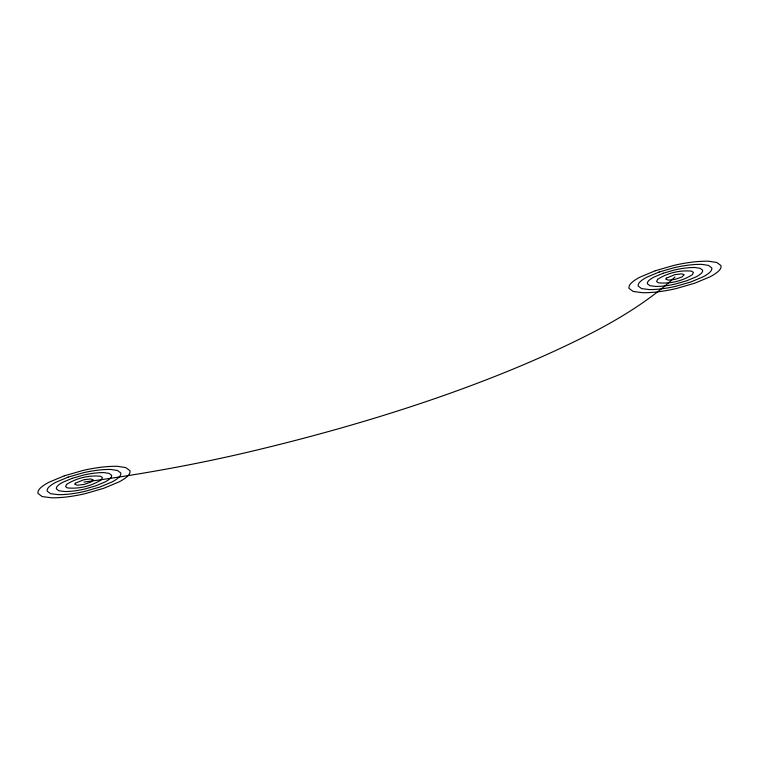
<?xml version="1.0" encoding="UTF-8"?>
<svg xmlns="http://www.w3.org/2000/svg" width="759" height="759" viewBox="0 0 759 759"><rect width="100%" height="100%" fill="white"/><g stroke="black" fill="none" stroke-linecap="round" stroke-linejoin="round"><path stroke-width="1.14" d="M675.007 276.988A619.23 199.56 -5.2 0 1 588.918 334.434A935.486 301.475 -5.2 0 1 253.316 450.893A619.23 199.56 -5.2 0 1 83.993 482.079M66.593 484.422L65.606 486.633L67.276 487.885C78.993 489.128 91.488 486.102 101.393 479.735L102.38 477.525L100.71 476.282C89.012 475.011 76.488 478.075 66.593 484.422M75.293 483.255L74.799 484.356L77.56 485.229L84.258 484.384L90.976 482.06L93.186 479.802L90.634 478.92L83.727 479.773L75.293 483.255M657.607 279.331L656.62 281.542L658.29 282.784C670.007 284.037 682.502 281.01 692.407 274.644L693.394 272.434L691.724 271.181C680.026 269.919 667.503 272.974 657.607 279.331M666.307 278.155L665.814 279.265L668.565 280.137L675.273 279.293L681.99 276.969L684.201 274.711L681.648 273.828L674.742 274.682L666.307 278.155M64.259 475.855L49.098 482.193A61.925 19.952 -5.2 0 0 40.493 487.933A39.534 12.742 -5.2 0 0 38.016 493.464L42.2 496.585L51.811 497.819A39.534 12.742 -5.2 0 0 68.395 496.737A61.925 19.952 -5.2 0 0 85.331 493.616L103.727 488.303L118.888 481.974A61.925 19.952 -5.2 0 0 127.503 476.225A39.534 12.742 -5.2 0 0 129.969 470.694L125.785 467.582L117.209 466.282A41.982 13.529 -5.2 0 0 99.59 467.421A61.925 19.952 -5.2 0 0 82.655 470.542L64.259 475.855M68.206 477.098L56.081 482.164A49.534 15.967 -5.2 0 0 49.193 486.766A31.631 10.19 -5.2 0 0 47.21 491.187L50.559 493.682L58.244 494.669A31.631 10.19 -5.2 0 0 71.517 493.805A49.534 15.967 -5.2 0 0 85.065 491.31L99.78 487.06L111.915 481.993A49.534 15.967 -5.2 0 0 118.793 477.402A31.631 10.19 -5.2 0 0 120.776 472.971L117.427 470.476L110.567 469.442A33.586 10.825 -5.2 0 0 96.469 470.352A49.534 15.967 -5.2 0 0 82.921 472.848L68.206 477.098M72.152 478.35L63.054 482.145A37.153 11.973 -5.2 0 0 57.893 485.589A23.719 7.647 -5.2 0 0 56.413 488.91L58.917 490.779L64.686 491.519A23.719 7.647 -5.2 0 0 74.638 490.874A37.153 11.973 -5.2 0 0 84.799 489.005L95.833 485.817L104.932 482.012A37.153 11.973 -5.2 0 0 110.093 478.568A23.719 7.647 -5.2 0 0 111.582 475.248L109.068 473.379L103.917 472.601A25.189 8.121 -5.2 0 0 93.348 473.284A37.153 11.973 -5.2 0 0 83.196 475.162L72.152 478.35M655.273 270.764L640.112 277.092A61.925 19.952 -5.2 0 0 631.497 282.841A39.534 12.742 -5.2 0 0 629.031 288.373L633.215 291.484L642.816 292.718A39.534 12.742 -5.2 0 0 659.41 291.646A61.925 19.952 -5.2 0 0 676.345 288.524L694.741 283.211L709.902 276.874A61.925 19.952 -5.2 0 0 718.507 271.134A39.534 12.742 -5.2 0 0 720.984 265.603L716.8 262.481L708.213 261.181A41.982 13.529 -5.2 0 0 690.605 262.329A61.925 19.952 -5.2 0 0 673.669 265.451L655.273 270.764M659.22 272.007L647.085 277.073A49.534 15.967 -5.2 0 0 640.207 281.665A31.631 10.19 -5.2 0 0 638.224 286.096L641.573 288.591L649.258 289.577A31.631 10.19 -5.2 0 0 662.531 288.714A49.534 15.967 -5.2 0 0 676.079 286.219L690.794 281.969L702.919 276.902A49.534 15.967 -5.2 0 0 709.807 272.301A31.631 10.19 -5.2 0 0 711.79 267.88L708.441 265.384L701.572 264.341A33.586 10.825 -5.2 0 0 687.483 265.261A49.534 15.967 -5.2 0 0 673.935 267.756L659.22 272.007M663.167 273.249L654.068 277.054A37.153 11.973 -5.2 0 0 648.907 280.498A23.719 7.647 -5.2 0 0 647.418 283.819L649.932 285.688L655.691 286.428A23.719 7.647 -5.2 0 0 665.652 285.782A37.153 11.973 -5.2 0 0 675.804 283.904L686.848 280.726L695.946 276.921A37.153 11.973 -5.2 0 0 701.107 273.477A23.719 7.647 -5.2 0 0 702.587 270.157L700.083 268.288L694.931 267.5A25.189 8.121 -5.2 0 0 684.362 268.193A37.153 11.973 -5.2 0 0 674.201 270.062L663.167 273.249"/></g></svg>
